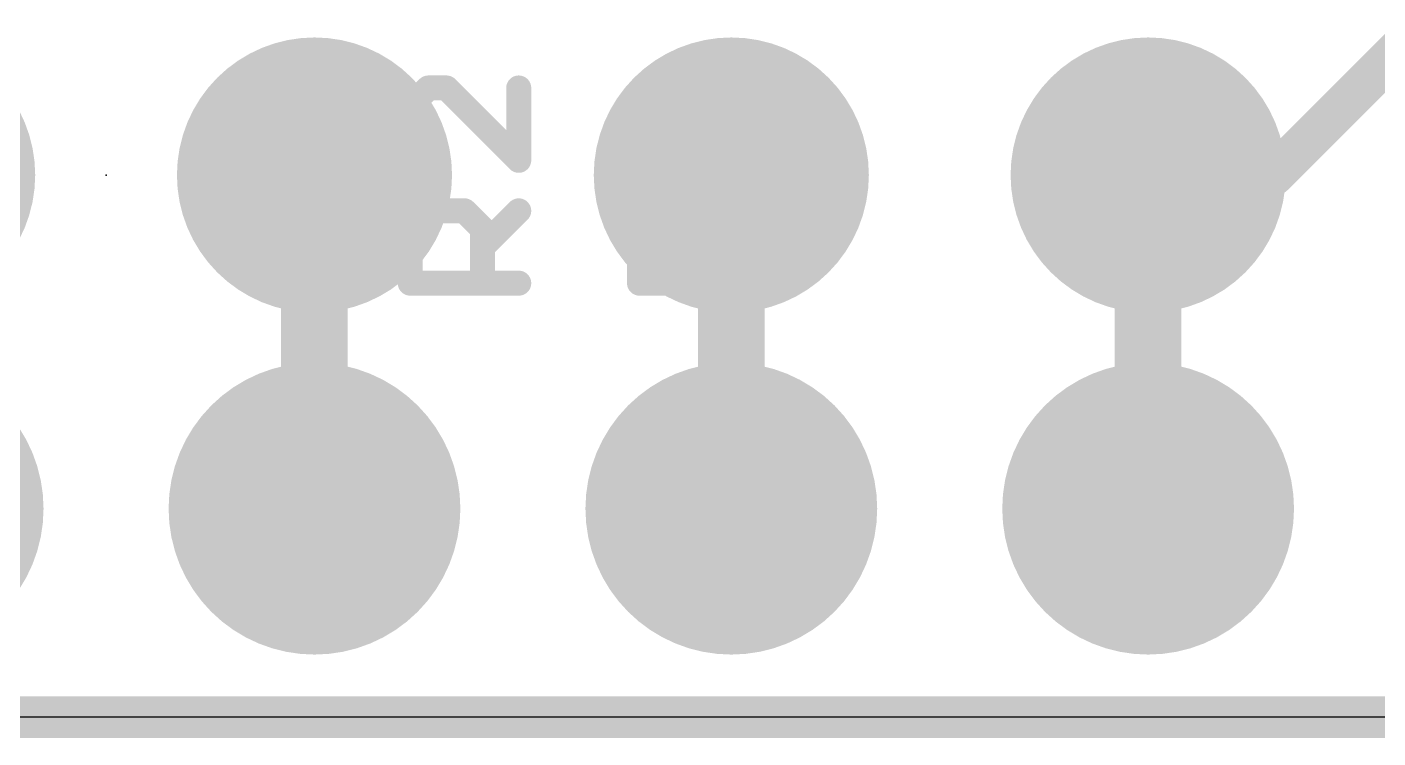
# Model space of a CAD drawing. Extents: x -0.1 to 50.9, y -0.1 to 23.
# Drawn here: x 24.92 to 33.15, y -0.13 to 4.2 of the extents above; entities that cross this region are included whole.
import ezdxf

# ---------------------------------------------------------------- set-up
doc = ezdxf.new("R2010")
doc.units = 0
for name, color, linetype in [('1', 12, 'CONTINUOUS'), ('16', 132, 'CONTINUOUS'), ('17', 110, 'CONTINUOUS'), ('20', 53, 'CONTINUOUS'), ('23', 53, 'CONTINUOUS'), ('25', 253, 'CONTINUOUS')]:
    doc.layers.add(name, color=color, linetype=linetype)

# ---------------------------------------------------------------- blocks, each defined once
blk = doc.blocks.new('ROUNDP')
at = {"const_width": 0.5}
blk.add_lwpolyline([(0, -0.25, 1), (0, 0.25, 1), (0, -0.25)], format="xyb", dxfattribs=at)

msp = doc.modelspace()

# ---------------------------------------------------------------- linework, layer by layer
at = {"layer": '1'}
for points, const_width in [([(32.512, 3.302), (33.909, 4.699)], 0.254), ([(26.67, 1.27), (26.67, 3.302)], 0.4064), ([(29.21, 1.27), (29.21, 3.302)], 0.4064), ([(31.75, 3.302), (31.75, 1.27)], 0.4064), ([(31.75, 3.302), (32.512, 3.302)], 0.254), ([(0, 0), (50.8, 0)], 0.254)]:
    msp.add_lwpolyline(points, dxfattribs=dict(at, const_width=const_width))
for points, const_width in [([(26.7716, 3.302, 1), (26.5684, 3.302)], 0.2032), ([(29.3116, 3.302, 1), (29.1084, 3.302)], 0.2032), ([(31.8516, 3.302, 1), (31.6484, 3.302)], 0.2032), ([(31.75, 3.3655, 1), (31.75, 3.2385)], 0.127), ([(32.4671, 3.3469, 1), (32.5569, 3.2571)], 0.127), ([(32.512, 3.2385, 1), (32.512, 3.3655)], 0.127), ([(26.5684, 1.27, 1), (26.7716, 1.27)], 0.2032), ([(29.1084, 1.27, 1), (29.3116, 1.27)], 0.2032), ([(31.6484, 1.27, 1), (31.8516, 1.27)], 0.2032)]:
    msp.add_lwpolyline(points, format="xyb", dxfattribs=dict(at, const_width=const_width))
at = {"layer": '16', "const_width": 0.254}
msp.add_lwpolyline([(0, 0), (50.8, 0)], dxfattribs=at)
at = {"layer": '20'}
msp.add_line((48.26, 0), (2.54, 0), dxfattribs=at)
at = {"layer": '23'}
msp.add_point((25.4, 3.302), dxfattribs=at)
at = {"layer": '25', "const_width": 0.1524}
for points in [[(27.3638, 3.8324), (27.2536, 3.7223)], [(27.474, 3.8324), (27.3638, 3.8324)], [(27.9146, 3.3918), (27.474, 3.8324)], [(27.9146, 3.8324), (27.9146, 3.3918)], [(29.3116, 3.3918), (29.3116, 3.8324)], [(27.2536, 3.7223), (27.2536, 3.5019)], [(28.871, 3.3918), (28.6506, 3.6121)], [(28.6506, 3.6121), (29.3116, 3.6121)], [(27.2536, 3.5019), (27.3638, 3.3918)], [(27.2536, 2.9739), (27.3638, 3.084)], [(27.3638, 3.084), (27.5841, 3.084)], [(27.5841, 3.084), (27.6943, 2.9739)], [(27.6943, 2.8637), (27.9146, 3.084)], [(28.6506, 2.9739), (28.7608, 3.084)], [(28.7608, 3.084), (28.9811, 3.084)], [(28.9811, 3.084), (29.0913, 2.9739)], [(29.0913, 2.8637), (29.3116, 3.084)], [(27.2536, 2.6434), (27.2536, 2.9739)], [(27.6943, 2.9739), (27.6943, 2.6434)], [(28.6506, 2.6434), (28.6506, 2.9739)], [(29.0913, 2.9739), (29.0913, 2.6434)], [(27.9146, 2.6434), (27.2536, 2.6434)], [(29.3116, 2.6434), (28.6506, 2.6434)]]:
    msp.add_lwpolyline(points, dxfattribs=at)
at = {"layer": '25', "const_width": 0.0762}
for points in [[(27.3638, 3.8705, 1), (27.3638, 3.7943)], [(27.3907, 3.8055, 1), (27.3369, 3.8594)], [(27.5009, 3.8594, 1), (27.447, 3.8055)], [(27.474, 3.7943, 1), (27.474, 3.8705)], [(27.9527, 3.8324, 1), (27.8765, 3.8324)], [(29.3497, 3.8324, 1), (29.2735, 3.8324)], [(27.2917, 3.7223, 1), (27.2155, 3.7223)], [(27.2267, 3.7492, 1), (27.2806, 3.6953)], [(28.6506, 3.6502, 1), (28.6506, 3.574)], [(28.6776, 3.639, 1), (28.6237, 3.5852)], [(29.3116, 3.574, 1), (29.3116, 3.6502)], [(27.2806, 3.5289, 1), (27.2267, 3.475)], [(27.2155, 3.5019, 1), (27.2917, 3.5019)], [(27.3369, 3.3648, 1), (27.3907, 3.4187)], [(27.8765, 3.3918, 1), (27.9527, 3.3918)], [(27.8877, 3.3648, 1), (27.9415, 3.4187)], [(28.844, 3.3648, 1), (28.8979, 3.4187)], [(29.2735, 3.3918, 1), (29.3497, 3.3918)], [(27.3638, 3.1221, 1), (27.3638, 3.0459)], [(27.3907, 3.0571, 1), (27.3369, 3.111)], [(27.6111, 3.111, 1), (27.5572, 3.0571)], [(27.5841, 3.0459, 1), (27.5841, 3.1221)], [(27.9415, 3.0571, 1), (27.8877, 3.1109)], [(28.7608, 3.1221, 1), (28.7608, 3.0459)], [(28.7877, 3.0571, 1), (28.7339, 3.111)], [(29.0081, 3.111, 1), (28.9542, 3.0571)], [(28.9811, 3.0459, 1), (28.9811, 3.1221)], [(29.3385, 3.0571, 1), (29.2847, 3.1109)], [(27.2917, 2.9739, 1), (27.2155, 2.9739)], [(27.7324, 2.9739, 1), (27.6562, 2.9739)], [(28.6887, 2.9739, 1), (28.6125, 2.9739)], [(29.1294, 2.9739, 1), (29.0532, 2.9739)], [(27.2267, 3.0008, 1), (27.2806, 2.9469)], [(27.6673, 2.9469, 1), (27.7212, 3.0008)], [(28.6237, 3.0008, 1), (28.6776, 2.9469)], [(29.0643, 2.9469, 1), (29.1182, 3.0008)], [(27.6673, 2.8906, 1), (27.7212, 2.8367)], [(29.0643, 2.8906, 1), (29.1182, 2.8367)], [(27.2536, 2.6815, 1), (27.2536, 2.6053)], [(27.9146, 2.6053, 1), (27.9146, 2.6815)], [(28.6506, 2.6815, 1), (28.6506, 2.6053)], [(29.3116, 2.6053, 1), (29.3116, 2.6815)], [(27.2155, 2.6434, 1), (27.2917, 2.6434)], [(27.6562, 2.6434, 1), (27.7324, 2.6434)], [(28.6125, 2.6434, 1), (28.6887, 2.6434)], [(29.0532, 2.6434, 1), (29.1294, 2.6434)]]:
    msp.add_lwpolyline(points, format="xyb", dxfattribs=at)

# ---------------------------------------------------------------- block references
at = {"layer": '17', "xscale": 1.6764, "yscale": 1.6764, "rotation": 270}
for p in [(24.13, 3.302), (24.13, 3.302), (26.67, 3.302), (26.67, 3.302), (29.21, 3.302), (29.21, 3.302), (31.75, 3.302), (31.75, 3.302)]:
    msp.add_blockref('ROUNDP', p, dxfattribs=at)
at = {"layer": '17', "xscale": 1.778, "yscale": 1.778}
for p in [(24.13, 1.27), (24.13, 1.27), (26.67, 1.27), (26.67, 1.27), (29.21, 1.27), (29.21, 1.27), (31.75, 1.27), (31.75, 1.27)]:
    msp.add_blockref('ROUNDP', p, dxfattribs=at)

doc.saveas('drawing.dxf')
